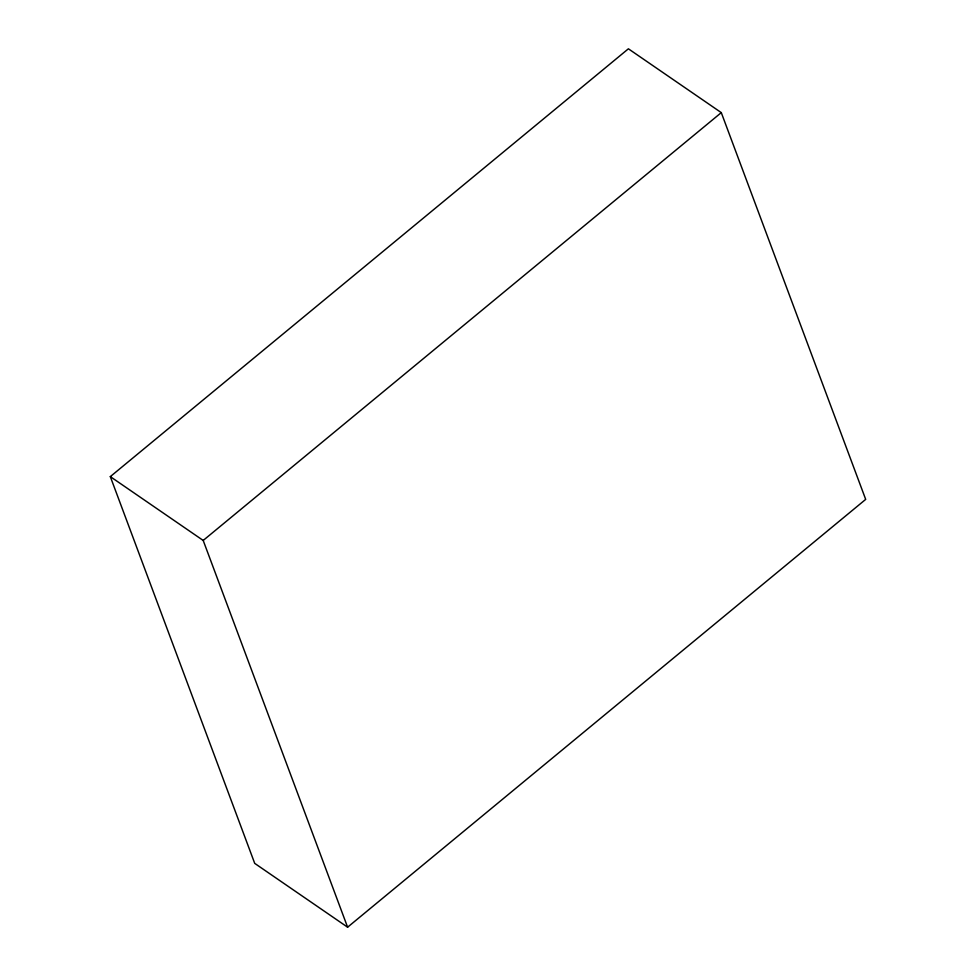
<?xml version="1.0" encoding="UTF-8"?>
<svg xmlns="http://www.w3.org/2000/svg" width="976" height="976" viewBox="0 0 976 976"><rect width="100%" height="100%" fill="white"/><g stroke="black" fill="none" stroke-linecap="round" stroke-linejoin="round"><path stroke-width="1.46" d="M110.312 476.617L628.398 48.8L721.288 112.63L865.688 499.383L347.602 927.2L254.712 863.37L110.312 476.617L203.191 540.448L347.602 927.2M203.191 540.448L721.288 112.63"/></g></svg>
